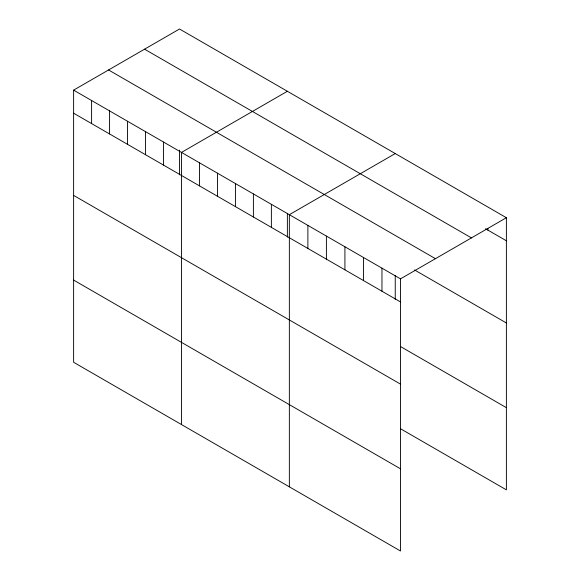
<?xml version="1.0" encoding="UTF-8"?>
<svg xmlns="http://www.w3.org/2000/svg" width="580" height="580" viewBox="0 0 580 580"><rect width="100%" height="100%" fill="white"/><g stroke="black" fill="none" stroke-linecap="round" stroke-linejoin="round"><path stroke-width="0.87" d="M73.617 90.139L400.49 278.857L400.49 551L73.617 362.282L73.617 90.139L179.51 29L506.384 217.718L506.384 489.861L400.649 428.816M287.375 91.278L181.489 152.41L181.489 424.56M395.248 153.555L289.355 214.687L289.355 486.837M400.49 278.857L506.384 217.718M485.547 228.752L506.384 240.787M144.565 49.177L471.438 237.894M108.562 69.962L435.435 258.68M414.54 269.954L506.384 322.98M73.617 113.201L400.49 301.919M400.649 346.623L506.384 407.667M73.617 195.402L400.49 384.12M73.617 280.089L400.49 468.807M487.86 228.317L487.86 230.093M395.248 275.58L395.248 299.396M381.966 268.163L381.966 291.225M363.442 257.462L363.442 280.531M344.919 246.768L344.919 269.838M326.402 236.075L326.402 259.144M307.879 225.381L307.879 248.45M287.375 213.302L287.375 237.118M271.375 204.312L271.375 227.374M253.395 193.93L253.395 217M235.422 183.548L235.422 206.618M217.442 173.174L217.442 196.236M199.462 162.791L199.462 185.861M179.51 150.14L179.51 174.841M163.509 142.035L163.509 165.097M145.529 131.653L145.529 154.722M127.549 121.271L127.549 144.34M109.576 110.896L109.576 133.958M91.597 100.514L91.597 123.584"/></g></svg>
